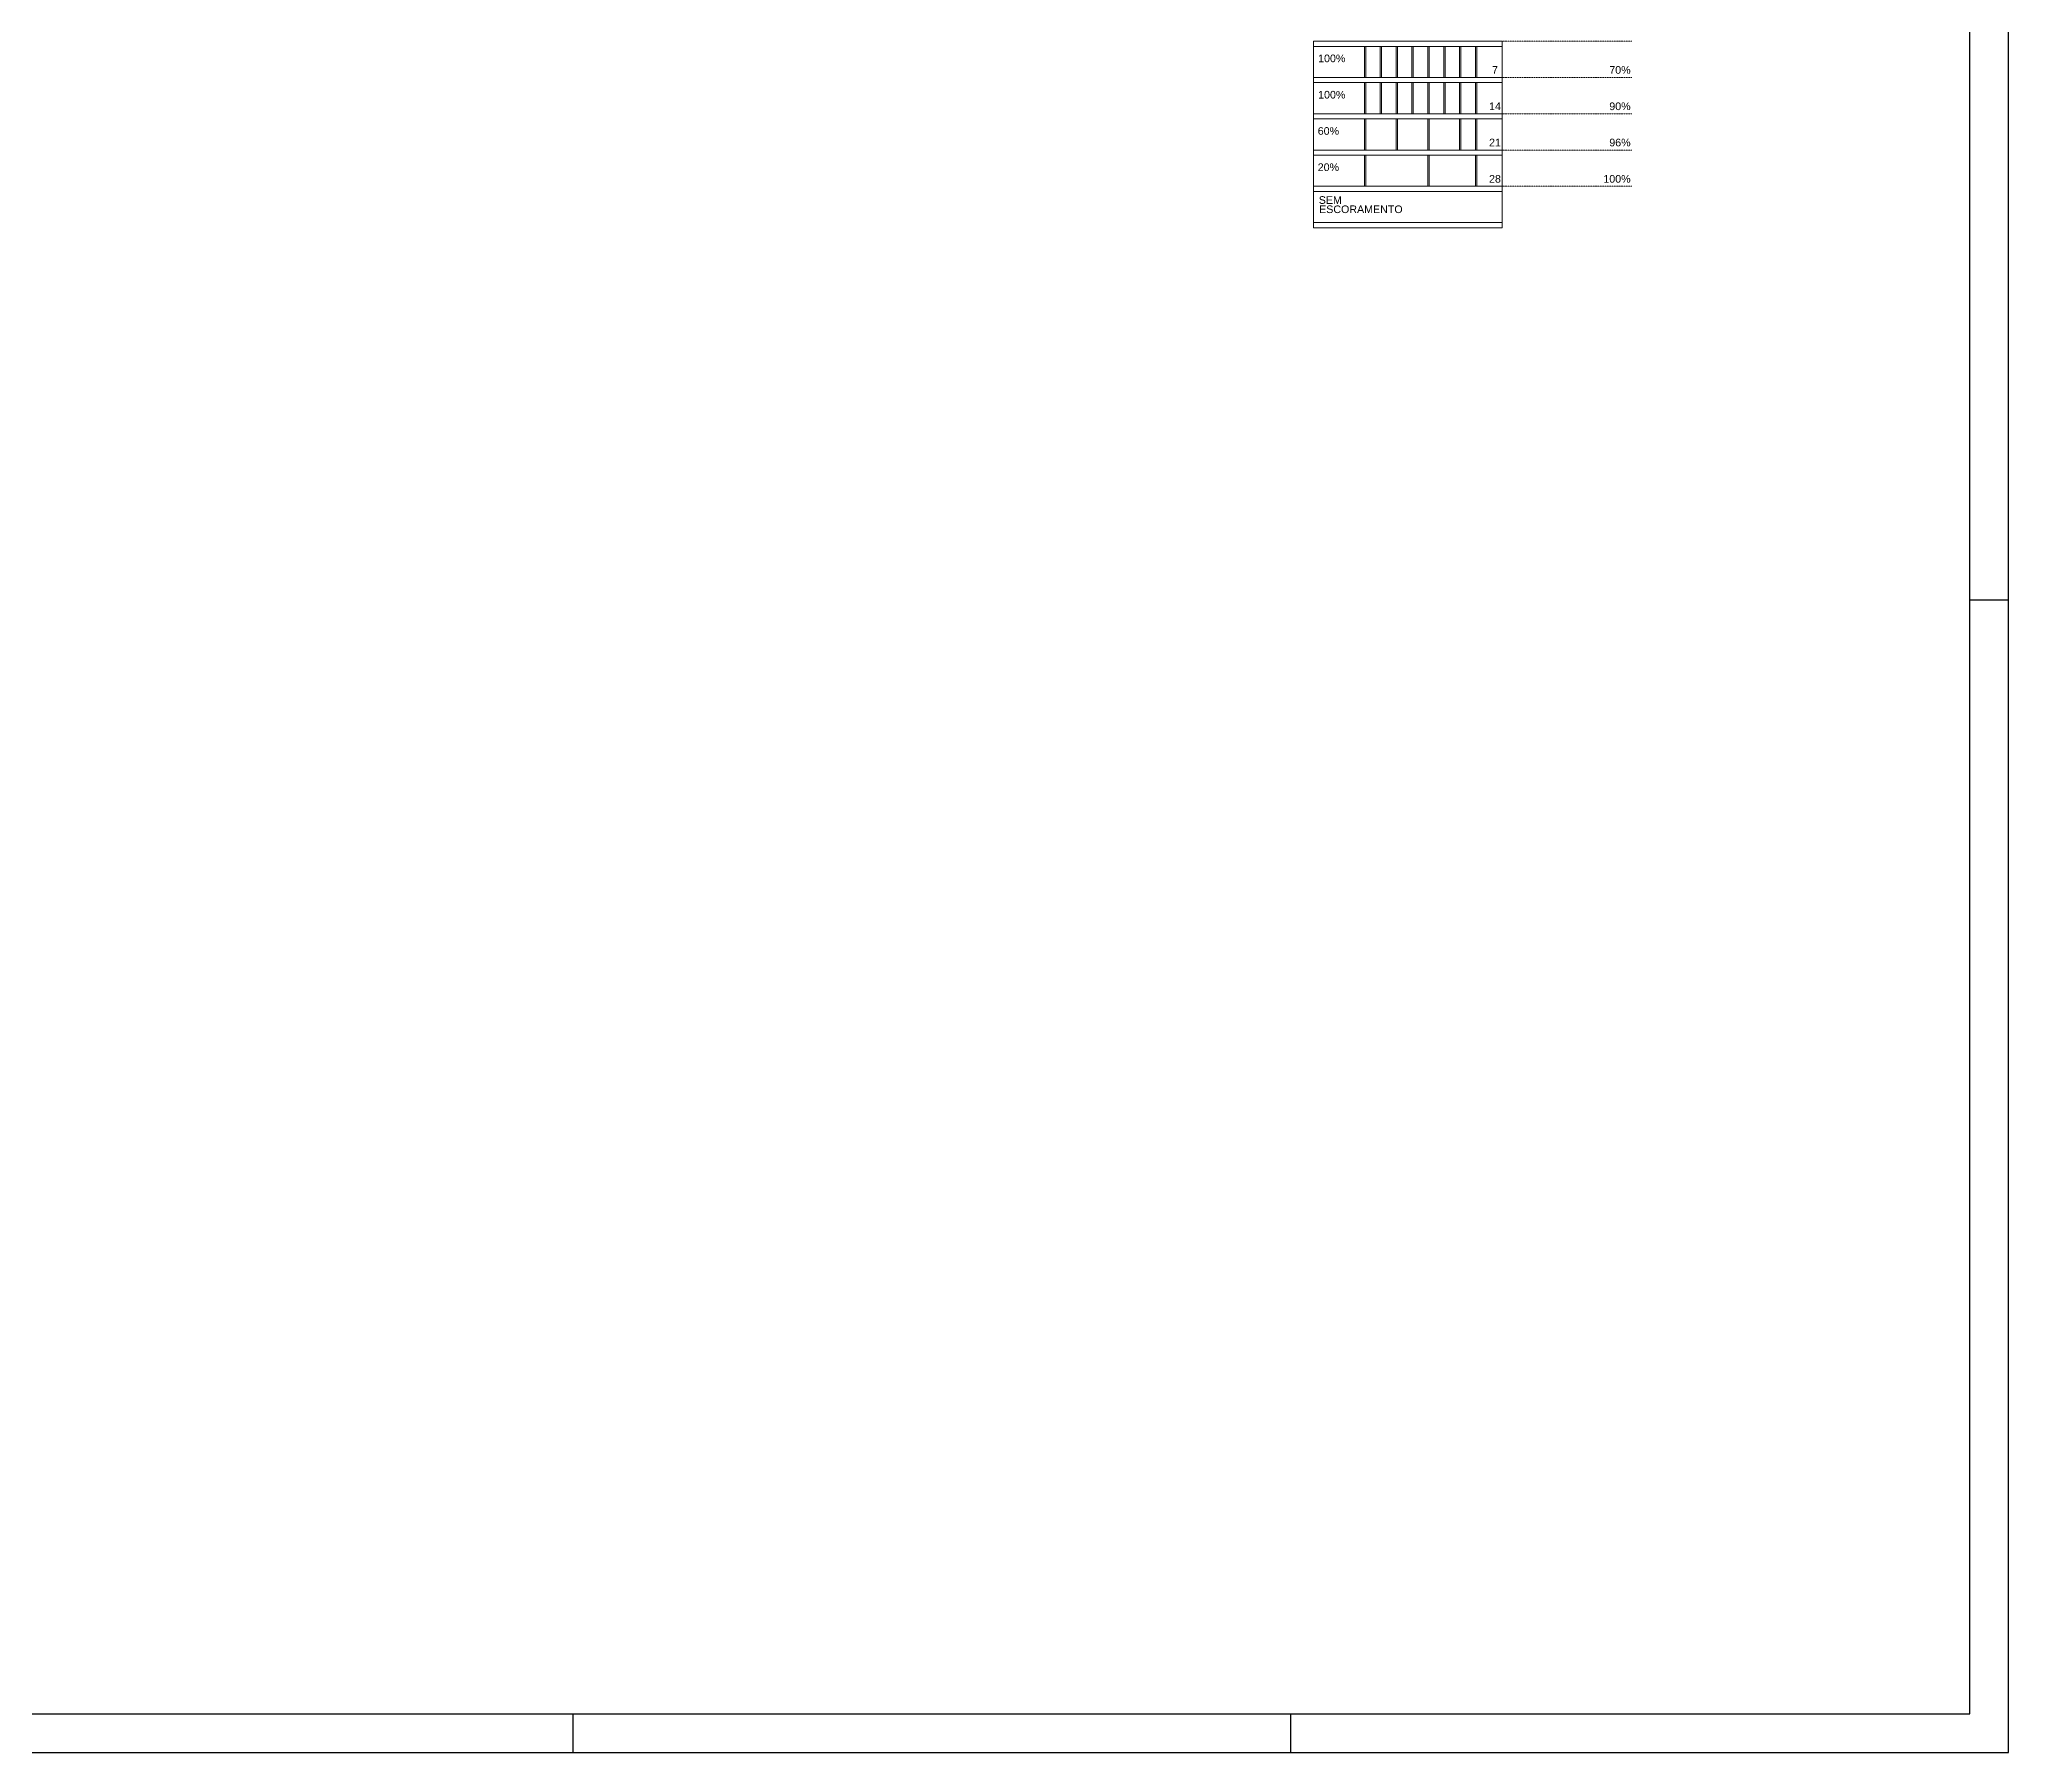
# Model space of a CAD drawing. Extents: x 37185 to 43130, y -8131 to -3926.
# Drawn here: x 40592 to 43130, y -8131 to -5924 of the extents above; entities that cross this region are included whole.
import ezdxf

# ---------------------------------------------------------------- set-up
doc = ezdxf.new("R2010")
doc.units = 0
doc.header["$MEASUREMENT"] = 0
doc.linetypes.add('Dash', pattern=[0.5, 0.3, -0.2])
doc.layers.add('95', color=7, linetype='CONTINUOUS')
for name, color, linetype, lineweight in [('WP_LINHAS 0_1PEN', 2, 'CONTINUOUS', 13), ('WP_LINHAS OCULTAS', 9, 'Dash', 13), ('WP_NOTAS', 2, 'CONTINUOUS', 9)]:
    doc.layers.add(name, color=color, linetype=linetype, lineweight=lineweight)
doc.styles.add('Arial', font='arial.ttf', dxfattribs={"height": 7.5})

msp = doc.modelspace()

# ---------------------------------------------------------------- linework, layer by layer
at = {"layer": '95', "linetype": 'Continuous'}
for p, q in [((43129.5, -8131.3), (43129.5, -3926.3)), ((43079.5, -8081.3), (43079.5, -3976.3)), ((43079.5, -6646.3), (43129.5, -6646.3)), ((37309.5, -8081.3), (43079.5, -8081.3)), ((41279.5, -8131.3), (41279.5, -8081.3)), ((42204.5, -8131.3), (42204.5, -8081.3)), ((37184.5, -8131.3), (43129.5, -8131.3))]:
    msp.add_line(p, q, dxfattribs=at)
at = {"layer": 'WP_LINHAS 0_1PEN'}
for p, q in [((42233.8, -6166.9), (42233.8, -5926.5)), ((42233.8, -5926.5), (42476.6, -5926.5)), ((42233.8, -5933.2), (42476.6, -5933.2)), ((42299.3, -5973.2), (42299.3, -5933.2)), ((42300.9, -5973.2), (42300.9, -5933.2)), ((42319.7, -5973.2), (42319.7, -5933.2)), ((42321.4, -5973.2), (42321.4, -5933.2)), ((42340.1, -5973.2), (42340.1, -5933.2)), ((42341.8, -5973.2), (42341.8, -5933.2)), ((42360.6, -5973.2), (42360.6, -5933.2)), ((42362.3, -5973.2), (42362.3, -5933.2)), ((42381, -5973.2), (42381, -5933.2)), ((42382.7, -5973.2), (42382.7, -5933.2)), ((42401.5, -5973.2), (42401.5, -5933.2)), ((42403.2, -5973.2), (42403.2, -5933.2)), ((42421.9, -5973.2), (42421.9, -5933.2)), ((42423.6, -5973.2), (42423.6, -5933.2)), ((42442.4, -5973.2), (42442.4, -5933.2)), ((42444, -5973.2), (42444, -5933.2)), ((42476.6, -5926.5), (42476.6, -6166.9)), ((42233.8, -5973.2), (42476.6, -5973.2)), ((42233.8, -5979.9), (42476.6, -5979.9)), ((42299.3, -6020), (42299.3, -5979.9)), ((42300.9, -6020), (42300.9, -5979.9)), ((42319.7, -6020), (42319.7, -5979.9)), ((42321.4, -6020), (42321.4, -5979.9)), ((42340.1, -6020), (42340.1, -5979.9)), ((42341.8, -6020), (42341.8, -5979.9)), ((42360.6, -6020), (42360.6, -5979.9)), ((42362.3, -6020), (42362.3, -5979.9)), ((42381, -6020), (42381, -5979.9)), ((42382.7, -6020), (42382.7, -5979.9)), ((42401.5, -6020), (42401.5, -5979.9)), ((42403.2, -6020), (42403.2, -5979.9)), ((42421.9, -6020), (42421.9, -5979.9)), ((42423.6, -6020), (42423.6, -5979.9)), ((42442.4, -6020), (42442.4, -5979.9)), ((42444, -6020), (42444, -5979.9)), ((42233.8, -6020), (42476.6, -6020)), ((42233.8, -6026.6), (42476.6, -6026.6)), ((42299.3, -6066.7), (42299.3, -6026.6)), ((42300.9, -6066.7), (42300.9, -6026.6)), ((42340.1, -6066.7), (42340.1, -6026.6)), ((42341.8, -6066.7), (42341.8, -6026.6)), ((42381, -6066.7), (42381, -6026.6)), ((42382.7, -6066.7), (42382.7, -6026.6)), ((42421.9, -6066.7), (42421.9, -6026.6)), ((42423.6, -6066.7), (42423.6, -6026.6)), ((42442.4, -6066.7), (42442.4, -6026.6)), ((42444, -6066.7), (42444, -6026.6)), ((42233.8, -6066.7), (42476.6, -6066.7)), ((42233.8, -6073.4), (42476.6, -6073.4)), ((42299.3, -6113.4), (42299.3, -6073.4)), ((42300.9, -6113.4), (42300.9, -6073.4)), ((42381, -6113.4), (42381, -6073.4)), ((42382.7, -6113.4), (42382.7, -6073.4)), ((42442.4, -6113.4), (42442.4, -6073.4)), ((42444, -6113.4), (42444, -6073.4)), ((42233.8, -6113.4), (42476.6, -6113.4)), ((42233.8, -6120.1), (42476.6, -6120.1)), ((42233.8, -6160.2), (42476.6, -6160.2)), ((42476.6, -6166.9), (42233.8, -6166.9))]:
    msp.add_line(p, q, dxfattribs=at)
at = {"layer": 'WP_LINHAS OCULTAS'}
for p, q in [((42476.6, -5926.5), (42643.8, -5926.5)), ((42476.6, -5973.2), (42643.8, -5973.2)), ((42476.6, -6020), (42643.8, -6020)), ((42476.6, -6066.7), (42643.8, -6066.7)), ((42476.6, -6113.4), (42643.8, -6113.4))]:
    msp.add_line(p, q, dxfattribs=at)

# ---------------------------------------------------------------- texts
at = {"layer": 'WP_NOTAS', "line_spacing_factor": 0.938532, "style": 'Arial'}
for s, insert, char_height, width, attachment_point in [('100%', (42239.6, -5943.7), 9.84, 41.88, 1), (' 7', (42459.9, -5958.6), 9.84, 13.68, 1), ('70%', (42642.4, -5958.6), 9.84, 32.76, 3), ('100%', (42239.6, -5990.5), 9.84, 41.88, 1), ('14', (42459.9, -6005.4), 9.84, 18.24, 1), ('90%', (42642.4, -6005.4), 9.84, 32.76, 3), ('60%', (42239.1, -6037.2), 9.84, 32.76, 1), ('21', (42459.9, -6052.1), 9.84, 18.24, 1), ('96%', (42642.4, -6052.1), 9.84, 32.76, 3), ('20%', (42239.1, -6083.9), 9.84, 32.76, 1), ('28', (42459.9, -6098.9), 9.84, 18.24, 1), ('100%', (42642.4, -6098.9), 9.84, 41.88, 3), ('SEM', (42240.4, -6126.2), 9.84, 35.4, 1), ('ESCORAMENTO', (42240.9, -6138.1), 9.835, 127.92, 1)]:
    msp.add_mtext(s, dxfattribs=dict(at, insert=insert, char_height=char_height, width=width, attachment_point=attachment_point))

doc.saveas('drawing.dxf')
